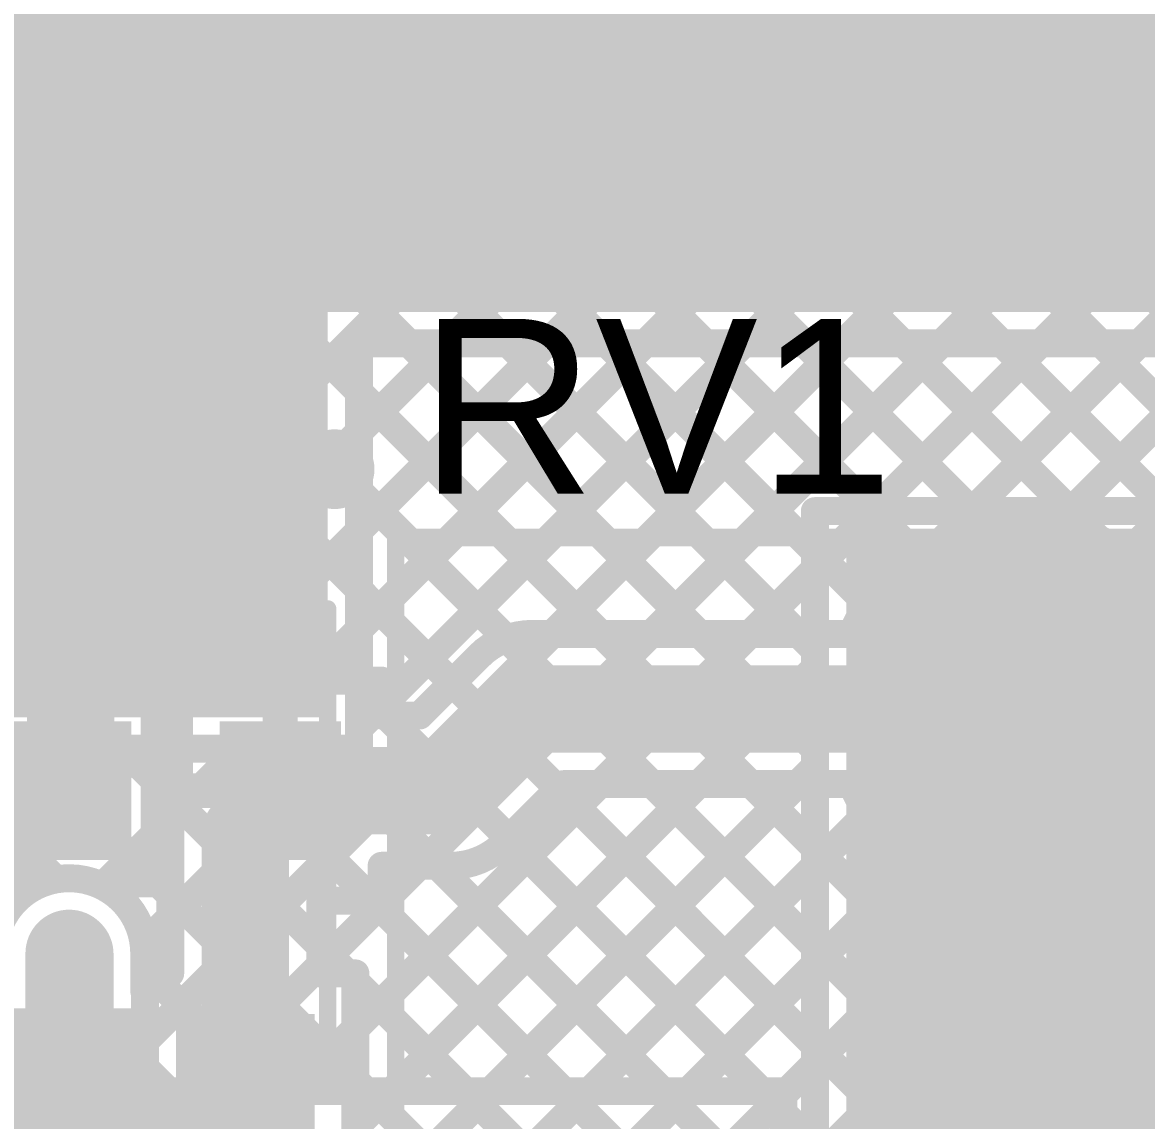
# Model space of a CAD drawing. Header units: millimetres. Extents: x -0.01 to 3.73, y -0.01 to 3.05.
# Drawn here: x 2.7722 to 3.0939, y 0.2236 to 0.5378 of the extents above; entities that cross this region are included whole.
import ezdxf

# ---------------------------------------------------------------- set-up
doc = ezdxf.new("R2010")
doc.units = ezdxf.units.MM
doc.header["$MEASUREMENT"] = 0
for name, color, linetype in [('BottomLayer', 5, 'Continuous'), ('BottomPaste', 16, 'Continuous'), ('BottomSolder', 6, 'Continuous'), ('MultiLayer', 9, 'Continuous'), ('PadHoleLayer', 156, 'Continuous'), ('TopLayer', 1, 'Continuous'), ('TopOverlay', 2, 'Continuous'), ('TopPaste', 8, 'Continuous'), ('TopSolder', 216, 'Continuous'), ('ViaHoleLayer', 16, 'Continuous')]:
    doc.layers.add(name, color=color, linetype=linetype)
doc.styles.add('Arial', font='', dxfattribs={"height": 0.2})
doc.styles.get('Arial').set_extended_font_data('Arial')

# ---------------------------------------------------------------- blocks, each defined once
blk = doc.blocks.new('SOIC_8_13')
at = {"layer": 'TopLayer'}
for points in [[(-0.07579, 0.08681), (-0.07579, 0.06319), (-0.13681, 0.06319), (-0.13681, 0.08681)], [(0.13681, 0.08681), (0.13681, 0.06319), (0.07579, 0.06319), (0.07579, 0.08681)], [(-0.07579, 0.03681), (-0.07579, 0.01319), (-0.13681, 0.01319), (-0.13681, 0.03681)], [(0.13681, 0.03681), (0.13681, 0.01319), (0.07579, 0.01319), (0.07579, 0.03681)], [(-0.07579, -0.01319), (-0.07579, -0.03681), (-0.13681, -0.03681), (-0.13681, -0.01319)], [(0.13681, -0.01319), (0.13681, -0.03681), (0.07579, -0.03681), (0.07579, -0.01319)], [(-0.07579, -0.06319), (-0.07579, -0.08681), (-0.13681, -0.08681), (-0.13681, -0.06319)], [(0.13681, -0.06319), (0.13681, -0.08681), (0.07579, -0.08681), (0.07579, -0.06319)]]:
    blk.add_hatch(color=1, dxfattribs=at).paths.add_polyline_path(points)
at = {"layer": 'TopPaste'}
for points in [[(-0.07579, 0.08681), (-0.07579, 0.06319), (-0.13681, 0.06319), (-0.13681, 0.08681)], [(0.13681, 0.08681), (0.13681, 0.06319), (0.07579, 0.06319), (0.07579, 0.08681)], [(-0.07579, 0.03681), (-0.07579, 0.01319), (-0.13681, 0.01319), (-0.13681, 0.03681)], [(0.13681, 0.03681), (0.13681, 0.01319), (0.07579, 0.01319), (0.07579, 0.03681)], [(-0.07579, -0.01319), (-0.07579, -0.03681), (-0.13681, -0.03681), (-0.13681, -0.01319)], [(0.13681, -0.01319), (0.13681, -0.03681), (0.07579, -0.03681), (0.07579, -0.01319)], [(-0.07579, -0.06319), (-0.07579, -0.08681), (-0.13681, -0.08681), (-0.13681, -0.06319)], [(0.13681, -0.06319), (0.13681, -0.08681), (0.07579, -0.08681), (0.07579, -0.06319)]]:
    blk.add_hatch(color=8, dxfattribs=at).paths.add_polyline_path(points)
at = {"layer": 'TopSolder'}
for points in [[(-0.07179, 0.09081), (-0.07179, 0.05919), (-0.14081, 0.05919), (-0.14081, 0.09081)], [(0.14081, 0.09081), (0.14081, 0.05919), (0.07179, 0.05919), (0.07179, 0.09081)], [(-0.07179, 0.04081), (-0.07179, 0.00919), (-0.14081, 0.00919), (-0.14081, 0.04081)], [(0.14081, 0.04081), (0.14081, 0.00919), (0.07179, 0.00919), (0.07179, 0.04081)], [(-0.07179, -0.00919), (-0.07179, -0.04081), (-0.14081, -0.04081), (-0.14081, -0.00919)], [(0.14081, -0.00919), (0.14081, -0.04081), (0.07179, -0.04081), (0.07179, -0.00919)], [(-0.07179, -0.05919), (-0.07179, -0.09081), (-0.14081, -0.09081), (-0.14081, -0.05919)], [(0.14081, -0.05919), (0.14081, -0.09081), (0.07179, -0.09081), (0.07179, -0.05919)]]:
    blk.add_hatch(color=216, dxfattribs=at).paths.add_polyline_path(points)
at = {"layer": 'TopOverlay'}
for points, const_width in [([(-0.1056, 0.101, 1), (-0.1184, 0.101, 1)], 0.01), ([(-0.1209, 0.101, 1), (-0.1159, 0.101, 1)], 0.005), ([(-0.1081, 0.101, 1), (-0.1031, 0.101, 1)], 0.005), ([(-0.07325, 0.099, 1), (-0.07075, 0.099, 1)], 0.0025), ([(0.06475, 0.099, 1), (0.06725, 0.099, 1)], 0.0025), ([(-0.07325, -0.099, 1), (-0.07075, -0.099, 1)], 0.0025), ([(0.06475, -0.099, 1), (0.06725, -0.099, 1)], 0.0025)]:
    blk.add_lwpolyline(points, format="xyb", close=True, dxfattribs=dict(at, const_width=const_width))
at = {"layer": 'TopOverlay', "const_width": 0.005}
for points in [[(0.066, 0.099), (-0.072, 0.099)], [(0.066, -0.099), (-0.072, -0.099)]]:
    blk.add_lwpolyline(points, dxfattribs=at)
blk = doc.blocks.new('14D330K_59')
at = {"layer": 'BottomLayer'}
h = blk.add_hatch(color=5, dxfattribs=at)
edge = h.paths.add_edge_path()
edge.add_arc((0.14764, -0.03937), 0.03937, 0, 360)
at = {"layer": 'BottomSolder'}
h = blk.add_hatch(color=6, dxfattribs=at)
edge = h.paths.add_edge_path()
edge.add_arc((0.14764, -0.03937), 0.04337, 0, 360)
at = {"layer": 'MultiLayer'}
h = blk.add_hatch(color=9, dxfattribs=at)
edge = h.paths.add_edge_path()
edge.add_arc((0.14764, -0.03937), 0.03937, 0, 360)
at = {"layer": 'PadHoleLayer'}
h = blk.add_hatch(color=156, dxfattribs=at)
edge = h.paths.add_edge_path()
edge.add_arc((0.14764, -0.03937), 0.02087, 0, 360)
at = {"layer": 'TopLayer'}
h = blk.add_hatch(color=1, dxfattribs=at)
edge = h.paths.add_edge_path()
edge.add_arc((0.14764, -0.03937), 0.03937, 0, 360)
at = {"layer": 'TopSolder'}
h = blk.add_hatch(color=216, dxfattribs=at)
edge = h.paths.add_edge_path()
edge.add_arc((0.14764, -0.03937), 0.04337, 0, 360)
at = {"layer": 'TopOverlay', "const_width": 0.005}
for points in [[(0.327, 0.088), (0.327, -0.08843)], [(0.327, -0.08843), (-0.327, -0.08843)]]:
    blk.add_lwpolyline(points, dxfattribs=at)
at = {"layer": 'TopOverlay', "const_width": 0.0025}
blk.add_lwpolyline([(0.32575, -0.08843, 1), (0.32825, -0.08843, 1)], format="xyb", close=True, dxfattribs=at)
blk.add_lwpolyline([(0.32575, -0.08843, 1), (0.32825, -0.08843, 1)], format="xyb", close=True, dxfattribs=at)
blk = doc.blocks.new('R__0603_B_75')
at = {"layer": 'BottomLayer'}
for points in [[(-0.045, -0.0175), (-0.045, 0.0175), (-0.015, 0.0175), (-0.015, -0.0175)], [(0.015, -0.0175), (0.015, 0.0175), (0.045, 0.0175), (0.045, -0.0175)]]:
    blk.add_hatch(color=5, dxfattribs=at).paths.add_polyline_path(points)
at = {"layer": 'BottomPaste'}
for points in [[(-0.045, -0.0175), (-0.045, 0.0175), (-0.015, 0.0175), (-0.015, -0.0175)], [(0.015, -0.0175), (0.015, 0.0175), (0.045, 0.0175), (0.045, -0.0175)]]:
    blk.add_hatch(color=16, dxfattribs=at).paths.add_polyline_path(points)
at = {"layer": 'BottomSolder'}
for points in [[(-0.049, -0.0215), (-0.049, 0.0215), (-0.011, 0.0215), (-0.011, -0.0215)], [(0.011, -0.0215), (0.011, 0.0215), (0.049, 0.0215), (0.049, -0.0215)]]:
    blk.add_hatch(color=6, dxfattribs=at).paths.add_polyline_path(points)
blk = doc.blocks.new('C__0603_B_166')
at = {"layer": 'BottomLayer'}
for points in [[(-0.045, -0.0175), (-0.045, 0.0175), (-0.015, 0.0175), (-0.015, -0.0175)], [(0.015, -0.0175), (0.015, 0.0175), (0.045, 0.0175), (0.045, -0.0175)]]:
    blk.add_hatch(color=5, dxfattribs=at).paths.add_polyline_path(points)
at = {"layer": 'BottomPaste'}
for points in [[(-0.045, -0.0175), (-0.045, 0.0175), (-0.015, 0.0175), (-0.015, -0.0175)], [(0.015, -0.0175), (0.015, 0.0175), (0.045, 0.0175), (0.045, -0.0175)]]:
    blk.add_hatch(color=16, dxfattribs=at).paths.add_polyline_path(points)
at = {"layer": 'BottomSolder'}
for points in [[(-0.04736, -0.01986), (-0.04736, 0.01986), (-0.01264, 0.01986), (-0.01264, -0.01986)], [(0.01264, -0.01986), (0.01264, 0.01986), (0.04736, 0.01986), (0.04736, -0.01986)]]:
    blk.add_hatch(color=6, dxfattribs=at).paths.add_polyline_path(points)
blk = doc.blocks.new('VT1H471MI135000CE0_169')
at = {"layer": 'TopOverlay', "const_width": 0.005}
for points in [[(-0.26367, -0.04299), (-0.26488, -0.1389)], [(-0.26488, -0.1389), (-0.13578, -0.268)]]:
    blk.add_lwpolyline(points, dxfattribs=at)
at = {"layer": 'TopOverlay', "const_width": 0.0025}
blk.add_lwpolyline([(-0.26613, -0.1389, 1), (-0.26363, -0.1389, 1)], format="xyb", close=True, dxfattribs=at)
blk.add_lwpolyline([(-0.26613, -0.1389, 1), (-0.26363, -0.1389, 1)], format="xyb", close=True, dxfattribs=at)
blk = doc.blocks.new('C__0603_B_170')
at = {"layer": 'BottomLayer'}
for points in [[(-0.045, -0.0175), (-0.045, 0.0175), (-0.015, 0.0175), (-0.015, -0.0175)], [(0.015, -0.0175), (0.015, 0.0175), (0.045, 0.0175), (0.045, -0.0175)]]:
    blk.add_hatch(color=5, dxfattribs=at).paths.add_polyline_path(points)
at = {"layer": 'BottomPaste'}
for points in [[(-0.045, -0.0175), (-0.045, 0.0175), (-0.015, 0.0175), (-0.015, -0.0175)], [(0.015, -0.0175), (0.015, 0.0175), (0.045, 0.0175), (0.045, -0.0175)]]:
    blk.add_hatch(color=16, dxfattribs=at).paths.add_polyline_path(points)
at = {"layer": 'BottomSolder'}
for points in [[(-0.04736, -0.01986), (-0.04736, 0.01986), (-0.01264, 0.01986), (-0.01264, -0.01986)], [(0.01264, -0.01986), (0.01264, 0.01986), (0.04736, 0.01986), (0.04736, -0.01986)]]:
    blk.add_hatch(color=6, dxfattribs=at).paths.add_polyline_path(points)

msp = doc.modelspace()

# ---------------------------------------------------------------- hatches: boundary and pattern name
at = {"layer": 'BottomLayer'}
h = msp.add_hatch(color=5, dxfattribs=at)
edge = h.paths.add_edge_path()
edge.add_arc((2.786, 0.355), 0.01181, 0, 360)
h = msp.add_hatch(color=5, dxfattribs=at)
edge = h.paths.add_edge_path()
edge.add_arc((2.78556, 0.27144), 0.01181, 0, 360)
at = {"layer": 'TopLayer'}
for points in [[(2.48091, 0.455), (3.32, 0.455), (3.32, 0.779), (2.48091, 0.779)], [(2.768, 0.339), (2.85956, 0.339), (2.85956, 0.476), (2.768, 0.476)], [(3.008, 0.006), (3.186, 0.006), (3.186, 0.389), (3.008, 0.389)]]:
    msp.add_hatch(color=1, dxfattribs=at).paths.add_polyline_path(points)
h = msp.add_hatch(color=1, dxfattribs=at)
edge = h.paths.add_edge_path()
edge.add_arc((2.786, 0.355), 0.01181, 0, 360)
h = msp.add_hatch(color=1, dxfattribs=at)
edge = h.paths.add_edge_path()
edge.add_arc((2.78556, 0.27144), 0.01181, 0, 360)
at = {"layer": 'ViaHoleLayer'}
h = msp.add_hatch(color=16, dxfattribs=at)
edge = h.paths.add_edge_path()
edge.add_arc((2.786, 0.355), 0.00591, 0, 360)
h = msp.add_hatch(color=16, dxfattribs=at)
edge = h.paths.add_edge_path()
edge.add_arc((2.78556, 0.27144), 0.00591, 0, 360)

# ---------------------------------------------------------------- linework, layer by layer
at = {"layer": 'BottomLayer'}
for points, const_width in [([(2.6595, 0.40961), (3.548, 1.29811)], 0.008), ([(2.6595, 0.38132), (3.548, 1.26982)], 0.008), ([(2.6595, 0.35304), (3.548, 1.24154)], 0.008), ([(2.68424, 0.3495), (3.548, 1.21326)], 0.008), ([(2.709, 0.34597), (3.548, 1.18497)], 0.008), ([(2.73581, 0.3445), (3.548, 1.15669)], 0.008), ([(2.79439, 0.37479), (3.548, 1.1284)], 0.008), ([(2.80708, 0.3592), (3.548, 1.10012)], 0.008), ([(2.82567, 0.3495), (3.548, 1.07183)], 0.008), ([(2.85395, 0.3495), (3.548, 1.04355)], 0.008), ([(2.875, 0.34227), (3.548, 1.01527)], 0.008), ([(2.92389, 0.36287), (3.548, 0.98698)], 0.008), ([(2.95217, 0.36287), (3.548, 0.9587)], 0.008), ([(2.6595, 0.95222), (3.31724, 0.29448)], 0.008), ([(2.98046, 0.36287), (3.548, 0.93041)], 0.008), ([(2.6595, 0.92394), (3.30722, 0.27622)], 0.008), ([(3.03544, 0.38957), (3.548, 0.90213)], 0.008), ([(2.6595, 0.89565), (3.30772, 0.24744)], 0.008), ([(3.06802, 0.39386), (3.548, 0.87384)], 0.008), ([(2.6595, 0.86737), (3.44087, 0.086)], 0.008), ([(3.08812, 0.38568), (3.548, 0.84556)], 0.008), ([(2.6595, 0.83908), (3.41258, 0.086)], 0.008), ([(2.6595, 0.8108), (3.08026, 0.39004)], 0.008), ([(2.6595, 0.78251), (3.04824, 0.39377)], 0.008), ([(2.6595, 0.75423), (3.02828, 0.38545)], 0.008), ([(2.90158, 0.086), (3.548, 0.73242)], 0.008), ([(2.6595, 0.72595), (3.01416, 0.37128)], 0.008), ([(2.92986, 0.086), (3.548, 0.70414)], 0.008), ([(2.6595, 0.69766), (2.99429, 0.36287)], 0.008), ([(2.95815, 0.086), (3.548, 0.67585)], 0.008), ([(2.6595, 0.66938), (2.96601, 0.36287)], 0.008), ([(2.6595, 0.64109), (2.93772, 0.36287)], 0.008), ([(2.6595, 0.61281), (2.91075, 0.36156)], 0.008), ([(2.6595, 0.58452), (2.8952, 0.34882)], 0.008), ([(2.6595, 0.55624), (2.86624, 0.3495)], 0.008), ([(2.6595, 0.52796), (2.83796, 0.3495)], 0.008), ([(2.6595, 0.49967), (2.7829, 0.37627)], 0.008), ([(3.05836, 0.34137), (3.05836, 0.39074)], 0.01), ([(2.786, 0.318), (2.786, 0.355)], 0.025), ([(2.91816, 0.36287), (3.00951, 0.36287)], 0.008), ([(2.88588, 0.3395), (2.90295, 0.35657)], 0.008), ([(2.8075, 0.3445), (2.8075, 0.355)], 0.008), ([(2.8075, 0.35167), (2.817, 0.34217)], 0.008), ([(2.817, 0.3495), (2.875, 0.3495)], 0.008), ([(2.817, 0.31556), (2.817, 0.3495)], 0.008), ([(2.875, 0.3395), (2.875, 0.3495)], 0.008), ([(2.89479, 0.318), (2.91816, 0.34137)], 0.025), ([(2.91816, 0.34137), (3.05836, 0.34137)], 0.025), ([(2.81, 0.2915), (2.81, 0.3445)], 0.008), ([(2.846, 0.318), (2.846, 0.3455)], 0.01), ([(2.81, 0.33383), (2.817, 0.34083)], 0.008), ([(3.05836, 0.292), (3.05836, 0.34137)], 0.01), ([(3.05836, 0.34137), (3.10773, 0.34137)], 0.01), ([(2.875, 0.3395), (2.88588, 0.3395)], 0.008), ([(2.8485, 0.318), (2.8485, 0.323)], 0.025), ([(2.74, 0.318), (2.786, 0.318)], 0.025), ([(2.836, 0.3055), (2.8485, 0.318)], 0.025), ([(2.846, 0.318), (2.8485, 0.318)], 0.025), ([(2.8485, 0.318), (2.89479, 0.318)], 0.025), ([(2.81, 0.32089), (2.81645, 0.31444)], 0.008), ([(2.821, 0.318), (2.846, 0.318)], 0.01), ([(2.8625, 0.18834), (2.99403, 0.31987)], 0.008), ([(2.8675, 0.22163), (2.96574, 0.31987)], 0.008), ([(2.8675, 0.24991), (2.93746, 0.31987)], 0.008), ([(2.90999, 0.3028), (2.92706, 0.31987)], 0.008), ([(2.92561, 0.31842), (3.15802, 0.086)], 0.008), ([(2.92706, 0.31987), (3.00951, 0.31987)], 0.008), ([(2.95244, 0.31987), (3.18631, 0.086)], 0.008), ([(2.98072, 0.31987), (3.21459, 0.086)], 0.008), ([(2.836, 0.2367), (2.836, 0.3055)], 0.025), ([(2.8625, 0.16006), (3.01406, 0.31162)], 0.008), ([(2.81, 0.30555), (2.81513, 0.31068)], 0.008), ([(2.8145, 0.2657), (2.8145, 0.3055)], 0.008), ([(2.91147, 0.30427), (3.12974, 0.086)], 0.008), ([(2.8575, 0.12678), (3.02812, 0.2974)], 0.008), ([(2.8575, 0.2682), (2.8858, 0.2965)], 0.008), ([(2.875, 0.2965), (2.89479, 0.2965)], 0.008), ([(2.875, 0.2865), (2.875, 0.2965)], 0.008), ([(2.89096, 0.2965), (3.10146, 0.086)], 0.008), ([(3.08828, 0.29717), (3.29945, 0.086)], 0.008), ([(2.81, 0.2926), (2.8145, 0.2881)], 0.008), ([(2.88135, 0.09406), (3.07978, 0.29249)], 0.008), ([(3.03594, 0.29294), (3.24288, 0.086)], 0.008), ([(2.764, 0.2915), (2.77782, 0.2915)], 0.008), ([(2.7933, 0.2915), (2.81, 0.2915)], 0.008), ([(2.86721, 0.1082), (3.04802, 0.28901)], 0.008), ([(3.06824, 0.28892), (3.27116, 0.086)], 0.008), ([(2.8575, 0.2865), (2.875, 0.2865)], 0.008), ([(2.8575, 0.2657), (2.8575, 0.2865)], 0.008), ([(2.87267, 0.2865), (3.07317, 0.086)], 0.008), ([(2.78556, 0.23692), (2.78556, 0.27144)], 0.025), ([(2.80689, 0.27415), (2.8145, 0.28177)], 0.008), ([(2.8575, 0.27339), (2.86519, 0.2657)], 0.008), ([(2.80706, 0.2657), (2.80706, 0.27144)], 0.008), ([(2.80706, 0.2657), (2.8145, 0.2657)], 0.008), ([(2.80706, 0.2607), (2.80706, 0.2657)], 0.008), ([(2.8575, 0.2657), (2.8675, 0.2657)], 0.008), ([(2.86519, 0.2657), (2.8675, 0.26339)], 0.008), ([(2.8675, 0.2077), (2.8675, 0.2657)], 0.008), ([(2.8675, 0.26339), (3.04489, 0.086)], 0.008), ([(2.78556, 0.23692), (2.78578, 0.2367)], 0.025), ([(2.836, 0.2367), (2.8635, 0.2367)], 0.01), ([(2.836, 0.2117), (2.836, 0.2367)], 0.01), ([(2.8675, 0.2351), (3.0166, 0.086)], 0.008)]:
    msp.add_lwpolyline(points, dxfattribs=dict(at, const_width=const_width))
at = {"layer": 'BottomLayer', "const_width": 0.008}
for points in [[(3.00951, 0.36287, -0.811546), (3.11173, 0.34137)], [(2.7645, 0.355, -1), (2.8075, 0.355)], [(2.90295, 0.35657, -0.198912), (2.91816, 0.36287)], [(2.90295, 0.35657, -0.198912), (2.91816, 0.36287)], [(3.11173, 0.34137, -0.811546), (3.00951, 0.31987)], [(2.8145, 0.3055, -0.122368), (2.817, 0.31556)], [(2.8145, 0.3055, -0.122368), (2.817, 0.31556)], [(2.90999, 0.3028, -0.198912), (2.89479, 0.2965)], [(2.90999, 0.3028, -0.198912), (2.89479, 0.2965)], [(2.76406, 0.27144, -0.310079), (2.77782, 0.2915)], [(2.7933, 0.2915, -0.310079), (2.80706, 0.27144)]]:
    msp.add_lwpolyline(points, format="xyb", dxfattribs=at)
at = {"layer": 'BottomLayer'}
for points, const_width in [([(3.04624, 0.39377, 1), (3.05024, 0.39377, 1)], 0.004), ([(3.05586, 0.39074, 1), (3.06086, 0.39074, 1)], 0.005), ([(3.06602, 0.39386, 1), (3.07002, 0.39386, 1)], 0.004), ([(3.03344, 0.38957, 1), (3.03744, 0.38957, 1)], 0.004), ([(3.07826, 0.39004, 1), (3.08226, 0.39004, 1)], 0.004), ([(3.02628, 0.38545, 1), (3.03028, 0.38545, 1)], 0.004), ([(3.08612, 0.38568, 1), (3.09012, 0.38568, 1)], 0.004), ([(2.7809, 0.37627, 1), (2.7849, 0.37627, 1)], 0.004), ([(2.79239, 0.37479, 1), (2.79639, 0.37479, 1)], 0.004), ([(3.01216, 0.37128, 1), (3.01616, 0.37128, 1)], 0.004), ([(2.77975, 0.355, 1), (2.79225, 0.355, 1)], 0.0125), ([(2.91616, 0.36287, 1), (2.92016, 0.36287, 1)], 0.004), ([(2.91616, 0.36287, 1), (2.92016, 0.36287, 1)], 0.004), ([(2.91616, 0.36287, 1), (2.92016, 0.36287, 1)], 0.004), ([(2.92189, 0.36287, 1), (2.92589, 0.36287, 1)], 0.004), ([(2.93572, 0.36287, 1), (2.93972, 0.36287, 1)], 0.004), ([(2.95017, 0.36287, 1), (2.95417, 0.36287, 1)], 0.004), ([(2.96401, 0.36287, 1), (2.96801, 0.36287, 1)], 0.004), ([(2.97846, 0.36287, 1), (2.98246, 0.36287, 1)], 0.004), ([(2.99229, 0.36287, 1), (2.99629, 0.36287, 1)], 0.004), ([(3.00751, 0.36287, 1), (3.01151, 0.36287, 1)], 0.004), ([(3.00751, 0.36287, 1), (3.01151, 0.36287, 1)], 0.004), ([(2.90875, 0.36156, 1), (2.91275, 0.36156, 1)], 0.004), ([(2.80509, 0.3592, 1), (2.80909, 0.3592, 1)], 0.004), ([(2.90095, 0.35657, 1), (2.90495, 0.35657, 1)], 0.004), ([(2.90095, 0.35657, 1), (2.90495, 0.35657, 1)], 0.004), ([(2.90095, 0.35657, 1), (2.90495, 0.35657, 1)], 0.004), ([(2.8055, 0.355, 1), (2.8095, 0.355, 1)], 0.004), ([(2.8055, 0.355, 1), (2.8095, 0.355, 1)], 0.004), ([(2.8055, 0.35167, 1), (2.8095, 0.35167, 1)], 0.004), ([(2.815, 0.3495, 1), (2.819, 0.3495, 1)], 0.004), ([(2.815, 0.3495, 1), (2.819, 0.3495, 1)], 0.004), ([(2.82367, 0.3495, 1), (2.82767, 0.3495, 1)], 0.004), ([(2.83596, 0.3495, 1), (2.83996, 0.3495, 1)], 0.004), ([(2.85195, 0.3495, 1), (2.85595, 0.3495, 1)], 0.004), ([(2.86424, 0.3495, 1), (2.86824, 0.3495, 1)], 0.004), ([(2.873, 0.3495, 1), (2.877, 0.3495, 1)], 0.004), ([(2.873, 0.3495, 1), (2.877, 0.3495, 1)], 0.004), ([(2.8932, 0.34882, 1), (2.8972, 0.34882, 1)], 0.004), ([(2.91191, 0.34137, 1), (2.92441, 0.34137, 1)], 0.0125), ([(2.91191, 0.34137, 1), (2.92441, 0.34137, 1)], 0.0125), ([(3.05211, 0.34137, 1), (3.06461, 0.34137, 1)], 0.0125), ([(2.8055, 0.3445, 1), (2.8095, 0.3445, 1)], 0.004), ([(2.808, 0.3445, 1), (2.812, 0.3445, 1)], 0.004), ([(2.8435, 0.3455, 1), (2.8485, 0.3455, 1)], 0.005), ([(2.815, 0.34217, 1), (2.819, 0.34217, 1)], 0.004), ([(2.815, 0.34083, 1), (2.819, 0.34083, 1)], 0.004), ([(2.873, 0.34227, 1), (2.877, 0.34227, 1)], 0.004), ([(3.05586, 0.34137, 1), (3.06086, 0.34137, 1)], 0.005), ([(3.05586, 0.34137, 1), (3.06086, 0.34137, 1)], 0.005), ([(3.05586, 0.34137, 1), (3.06086, 0.34137, 1)], 0.005), ([(2.873, 0.3395, 1), (2.877, 0.3395, 1)], 0.004), ([(2.873, 0.3395, 1), (2.877, 0.3395, 1)], 0.004), ([(2.88388, 0.3395, 1), (2.88788, 0.3395, 1)], 0.004), ([(2.88388, 0.3395, 1), (2.88788, 0.3395, 1)], 0.004), ([(2.808, 0.33383, 1), (2.812, 0.33383, 1)], 0.004), ([(2.84225, 0.323, 1), (2.85475, 0.323, 1)], 0.0125), ([(2.77975, 0.318, 1), (2.79225, 0.318, 1)], 0.0125), ([(2.77975, 0.318, 1), (2.79225, 0.318, 1)], 0.0125), ([(2.83975, 0.318, 1), (2.85225, 0.318, 1)], 0.0125), ([(2.84225, 0.318, 1), (2.85475, 0.318, 1)], 0.0125), ([(2.84225, 0.318, 1), (2.85475, 0.318, 1)], 0.0125), ([(2.84225, 0.318, 1), (2.85475, 0.318, 1)], 0.0125), ([(2.84225, 0.318, 1), (2.85475, 0.318, 1)], 0.0125), ([(2.88854, 0.318, 1), (2.90104, 0.318, 1)], 0.0125), ([(2.88854, 0.318, 1), (2.90104, 0.318, 1)], 0.0125), ([(2.808, 0.32089, 1), (2.812, 0.32089, 1)], 0.004), ([(2.8185, 0.318, 1), (2.8235, 0.318, 1)], 0.005), ([(2.8435, 0.318, 1), (2.8485, 0.318, 1)], 0.005), ([(2.8435, 0.318, 1), (2.8485, 0.318, 1)], 0.005), ([(2.92361, 0.31842, 1), (2.92761, 0.31842, 1)], 0.004), ([(2.92506, 0.31987, 1), (2.92906, 0.31987, 1)], 0.004), ([(2.92506, 0.31987, 1), (2.92906, 0.31987, 1)], 0.004), ([(2.93546, 0.31987, 1), (2.93946, 0.31987, 1)], 0.004), ([(2.95044, 0.31987, 1), (2.95444, 0.31987, 1)], 0.004), ([(2.96374, 0.31987, 1), (2.96774, 0.31987, 1)], 0.004), ([(2.97872, 0.31987, 1), (2.98272, 0.31987, 1)], 0.004), ([(2.99203, 0.31987, 1), (2.99603, 0.31987, 1)], 0.004), ([(3.00751, 0.31987, 1), (3.01151, 0.31987, 1)], 0.004), ([(3.00751, 0.31987, 1), (3.01151, 0.31987, 1)], 0.004), ([(2.815, 0.31556, 1), (2.819, 0.31556, 1)], 0.004), ([(2.815, 0.31556, 1), (2.819, 0.31556, 1)], 0.004), ([(2.815, 0.31556, 1), (2.819, 0.31556, 1)], 0.004), ([(2.81445, 0.31444, 1), (2.81845, 0.31444, 1)], 0.004), ([(2.82975, 0.3055, 1), (2.84225, 0.3055, 1)], 0.0125), ([(2.82975, 0.3055, 1), (2.84225, 0.3055, 1)], 0.0125), ([(3.01206, 0.31162, 1), (3.01606, 0.31162, 1)], 0.004), ([(2.81313, 0.31068, 1), (2.81713, 0.31068, 1)], 0.004), ([(2.808, 0.30555, 1), (2.812, 0.30555, 1)], 0.004), ([(2.8125, 0.3055, 1), (2.8165, 0.3055, 1)], 0.004), ([(2.8125, 0.3055, 1), (2.8165, 0.3055, 1)], 0.004), ([(2.8125, 0.3055, 1), (2.8165, 0.3055, 1)], 0.004), ([(2.90799, 0.3028, 1), (2.91199, 0.3028, 1)], 0.004), ([(2.90799, 0.3028, 1), (2.91199, 0.3028, 1)], 0.004), ([(2.90799, 0.3028, 1), (2.91199, 0.3028, 1)], 0.004), ([(2.90947, 0.30427, 1), (2.91347, 0.30427, 1)], 0.004), ([(2.873, 0.2965, 1), (2.877, 0.2965, 1)], 0.004), ([(2.873, 0.2965, 1), (2.877, 0.2965, 1)], 0.004), ([(2.8838, 0.2965, 1), (2.8878, 0.2965, 1)], 0.004), ([(2.88896, 0.2965, 1), (2.89296, 0.2965, 1)], 0.004), ([(2.89279, 0.2965, 1), (2.89679, 0.2965, 1)], 0.004), ([(2.89279, 0.2965, 1), (2.89679, 0.2965, 1)], 0.004), ([(2.89279, 0.2965, 1), (2.89679, 0.2965, 1)], 0.004), ([(3.02612, 0.2974, 1), (3.03012, 0.2974, 1)], 0.004), ([(3.08628, 0.29717, 1), (3.09028, 0.29717, 1)], 0.004), ([(2.808, 0.2926, 1), (2.812, 0.2926, 1)], 0.004), ([(3.03394, 0.29294, 1), (3.03794, 0.29294, 1)], 0.004), ([(3.05586, 0.292, 1), (3.06086, 0.292, 1)], 0.005), ([(3.07778, 0.29249, 1), (3.08178, 0.29249, 1)], 0.004), ([(2.77582, 0.2915, 1), (2.77982, 0.2915, 1)], 0.004), ([(2.77582, 0.2915, 1), (2.77982, 0.2915, 1)], 0.004), ([(2.7913, 0.2915, 1), (2.7953, 0.2915, 1)], 0.004), ([(2.7913, 0.2915, 1), (2.7953, 0.2915, 1)], 0.004), ([(2.808, 0.2915, 1), (2.812, 0.2915, 1)], 0.004), ([(2.808, 0.2915, 1), (2.812, 0.2915, 1)], 0.004), ([(3.04602, 0.28901, 1), (3.05002, 0.28901, 1)], 0.004), ([(3.06624, 0.28892, 1), (3.07024, 0.28892, 1)], 0.004), ([(2.8125, 0.2881, 1), (2.8165, 0.2881, 1)], 0.004), ([(2.8555, 0.2865, 1), (2.8595, 0.2865, 1)], 0.004), ([(2.8555, 0.2865, 1), (2.8595, 0.2865, 1)], 0.004), ([(2.87067, 0.2865, 1), (2.87467, 0.2865, 1)], 0.004), ([(2.873, 0.2865, 1), (2.877, 0.2865, 1)], 0.004), ([(2.873, 0.2865, 1), (2.877, 0.2865, 1)], 0.004), ([(2.77931, 0.27144, 1), (2.79181, 0.27144, 1)], 0.0125), ([(2.8125, 0.28177, 1), (2.8165, 0.28177, 1)], 0.004), ([(2.80489, 0.27415, 1), (2.80889, 0.27415, 1)], 0.004), ([(2.8555, 0.27339, 1), (2.8595, 0.27339, 1)], 0.004), ([(2.80506, 0.27144, 1), (2.80906, 0.27144, 1)], 0.004), ([(2.80506, 0.27144, 1), (2.80906, 0.27144, 1)], 0.004), ([(2.8555, 0.2682, 1), (2.8595, 0.2682, 1)], 0.004), ([(2.80506, 0.2657, 1), (2.80906, 0.2657, 1)], 0.004), ([(2.80506, 0.2657, 1), (2.80906, 0.2657, 1)], 0.004), ([(2.80506, 0.2657, 1), (2.80906, 0.2657, 1)], 0.004), ([(2.8125, 0.2657, 1), (2.8165, 0.2657, 1)], 0.004), ([(2.8125, 0.2657, 1), (2.8165, 0.2657, 1)], 0.004), ([(2.8555, 0.2657, 1), (2.8595, 0.2657, 1)], 0.004), ([(2.8555, 0.2657, 1), (2.8595, 0.2657, 1)], 0.004), ([(2.86319, 0.2657, 1), (2.86719, 0.2657, 1)], 0.004), ([(2.86319, 0.2657, 1), (2.86719, 0.2657, 1)], 0.004), ([(2.8655, 0.2657, 1), (2.8695, 0.2657, 1)], 0.004), ([(2.8655, 0.2657, 1), (2.8695, 0.2657, 1)], 0.004), ([(2.8655, 0.26339, 1), (2.8695, 0.26339, 1)], 0.004), ([(2.8655, 0.26339, 1), (2.8695, 0.26339, 1)], 0.004), ([(2.80506, 0.2607, 1), (2.80906, 0.2607, 1)], 0.004), ([(2.8655, 0.24991, 1), (2.8695, 0.24991, 1)], 0.004), ([(2.77931, 0.23692, 1), (2.79181, 0.23692, 1)], 0.0125), ([(2.77931, 0.23692, 1), (2.79181, 0.23692, 1)], 0.0125), ([(2.77953, 0.2367, 1), (2.79203, 0.2367, 1)], 0.0125), ([(2.82975, 0.2367, 1), (2.84225, 0.2367, 1)], 0.0125), ([(2.8335, 0.2367, 1), (2.8385, 0.2367, 1)], 0.005), ([(2.8335, 0.2367, 1), (2.8385, 0.2367, 1)], 0.005), ([(2.861, 0.2367, 1), (2.866, 0.2367, 1)], 0.005), ([(2.8655, 0.2351, 1), (2.8695, 0.2351, 1)], 0.004), ([(2.8655, 0.22163, 1), (2.8695, 0.22163, 1)], 0.004)]:
    msp.add_lwpolyline(points, format="xyb", close=True, dxfattribs=dict(at, const_width=const_width))
at = {"layer": 'TopLayer'}
for points, const_width in [([(2.80728, 0.24626), (3.00702, 0.446)], 0.008), ([(2.8213, 0.232), (3.0353, 0.446)], 0.008), ([(2.86856, 0.446), (3.227, 0.446)], 0.008), ([(2.86856, 0.33), (2.86856, 0.446)], 0.008), ([(2.86856, 0.33583), (2.97873, 0.446)], 0.008), ([(2.86856, 0.39239), (2.92217, 0.446)], 0.008), ([(2.86856, 0.42068), (2.89388, 0.446)], 0.008), ([(2.86856, 0.36411), (2.95045, 0.446)], 0.008), ([(2.88288, 0.446), (2.999, 0.32988)], 0.008), ([(2.91116, 0.446), (2.999, 0.35816)], 0.008), ([(2.93945, 0.446), (2.999, 0.38645)], 0.008), ([(2.96773, 0.446), (3.01573, 0.398)], 0.008), ([(2.99601, 0.446), (3.04401, 0.398)], 0.008), ([(3.01559, 0.398), (3.06359, 0.446)], 0.008), ([(3.0243, 0.446), (3.0723, 0.398)], 0.008), ([(3.04387, 0.398), (3.09187, 0.446)], 0.008), ([(3.05258, 0.446), (3.10058, 0.398)], 0.008), ([(3.07216, 0.398), (3.12016, 0.446)], 0.008), ([(3.08087, 0.446), (3.12887, 0.398)], 0.008), ([(2.86856, 0.43203), (2.999, 0.30159)], 0.008), ([(2.78556, 0.35544), (2.78556, 0.4043)], 0.025), ([(2.86856, 0.40375), (2.999, 0.27331)], 0.008), ([(2.999, 0.398), (3.195, 0.398)], 0.008), ([(2.999, 0.086), (2.999, 0.398)], 0.008), ([(3.05836, 0.34137), (3.05836, 0.39074)], 0.01), ([(2.84959, 0.232), (2.999, 0.38141)], 0.008), ([(2.86856, 0.37546), (2.999, 0.24502)], 0.008), ([(2.87787, 0.232), (2.999, 0.35313)], 0.008), ([(2.86856, 0.34718), (2.98374, 0.232)], 0.008), ([(2.709, 0.26112), (2.77788, 0.33)], 0.008), ([(2.71137, 0.23521), (2.80617, 0.33)], 0.008), ([(2.74432, 0.33), (2.78172, 0.2926)], 0.008), ([(2.762, 0.33), (2.86856, 0.33)], 0.008), ([(2.7726, 0.33), (2.8706, 0.232)], 0.008), ([(2.79514, 0.29069), (2.83445, 0.33)], 0.008), ([(2.80089, 0.33), (2.89889, 0.232)], 0.008), ([(2.80706, 0.27432), (2.86273, 0.33)], 0.008), ([(2.82917, 0.33), (2.92717, 0.232)], 0.008), ([(2.85746, 0.33), (2.95546, 0.232)], 0.008), ([(2.90616, 0.232), (2.999, 0.32484)], 0.008), ([(2.93444, 0.232), (2.999, 0.29656)], 0.008), ([(2.78556, 0.27144), (2.78578, 0.27122)], 0.025), ([(2.78578, 0.2367), (2.78578, 0.27122)], 0.025), ([(2.80728, 0.2367), (2.80728, 0.27122)], 0.008), ([(2.80728, 0.26704), (2.84232, 0.232)], 0.008), ([(2.96272, 0.232), (2.999, 0.26828)], 0.008), ([(2.78556, 0.1917), (2.78556, 0.2367)], 0.025), ([(2.80728, 0.23875), (2.81403, 0.232)], 0.008), ([(2.99, 0.23099), (2.999, 0.23999)], 0.008), ([(2.80706, 0.1917), (2.80706, 0.23363)], 0.008), ([(2.814, 0.086), (2.814, 0.232)], 0.008), ([(2.814, 0.232), (2.849, 0.232)], 0.008), ([(2.849, 0.232), (2.879, 0.232)], 0.008), ([(2.849, 0.232), (2.879, 0.232)], 0.008), ([(2.879, 0.232), (2.99, 0.232)], 0.008), ([(2.99, 0.086), (2.99, 0.232)], 0.008), ([(2.80706, 0.21776), (2.814, 0.2247)], 0.008), ([(2.99, 0.22574), (2.999, 0.21674)], 0.008)]:
    msp.add_lwpolyline(points, dxfattribs=dict(at, const_width=const_width))
for points, const_width in [([(2.86656, 0.446, 1), (2.87056, 0.446, 1)], 0.004), ([(2.86656, 0.446, 1), (2.87056, 0.446, 1)], 0.004), ([(2.88088, 0.446, 1), (2.88488, 0.446, 1)], 0.004), ([(2.89188, 0.446, 1), (2.89588, 0.446, 1)], 0.004), ([(2.90916, 0.446, 1), (2.91316, 0.446, 1)], 0.004), ([(2.92017, 0.446, 1), (2.92417, 0.446, 1)], 0.004), ([(2.93745, 0.446, 1), (2.94145, 0.446, 1)], 0.004), ([(2.94845, 0.446, 1), (2.95245, 0.446, 1)], 0.004), ([(2.96573, 0.446, 1), (2.96973, 0.446, 1)], 0.004), ([(2.97673, 0.446, 1), (2.98073, 0.446, 1)], 0.004), ([(2.99401, 0.446, 1), (2.99801, 0.446, 1)], 0.004), ([(3.00502, 0.446, 1), (3.00902, 0.446, 1)], 0.004), ([(3.0223, 0.446, 1), (3.0263, 0.446, 1)], 0.004), ([(3.0333, 0.446, 1), (3.0373, 0.446, 1)], 0.004), ([(3.05058, 0.446, 1), (3.05458, 0.446, 1)], 0.004), ([(3.06159, 0.446, 1), (3.06559, 0.446, 1)], 0.004), ([(3.07887, 0.446, 1), (3.08287, 0.446, 1)], 0.004), ([(3.08987, 0.446, 1), (3.09387, 0.446, 1)], 0.004), ([(2.86656, 0.43203, 1), (2.87056, 0.43203, 1)], 0.004), ([(2.86656, 0.42068, 1), (2.87056, 0.42068, 1)], 0.004), ([(2.77931, 0.4043, 1), (2.79181, 0.4043, 1)], 0.0125), ([(2.86656, 0.40375, 1), (2.87056, 0.40375, 1)], 0.004), ([(2.997, 0.398, 1), (3.001, 0.398, 1)], 0.004), ([(2.997, 0.398, 1), (3.001, 0.398, 1)], 0.004), ([(3.01359, 0.398, 1), (3.01759, 0.398, 1)], 0.004), ([(3.01373, 0.398, 1), (3.01773, 0.398, 1)], 0.004), ([(3.04187, 0.398, 1), (3.04587, 0.398, 1)], 0.004), ([(3.04201, 0.398, 1), (3.04601, 0.398, 1)], 0.004), ([(3.07016, 0.398, 1), (3.07416, 0.398, 1)], 0.004), ([(3.0703, 0.398, 1), (3.0743, 0.398, 1)], 0.004), ([(2.86656, 0.39239, 1), (2.87056, 0.39239, 1)], 0.004), ([(3.05586, 0.39074, 1), (3.06086, 0.39074, 1)], 0.005), ([(2.997, 0.38645, 1), (3.001, 0.38645, 1)], 0.004), ([(2.997, 0.38141, 1), (3.001, 0.38141, 1)], 0.004), ([(2.86656, 0.37546, 1), (2.87056, 0.37546, 1)], 0.004), ([(2.77931, 0.35544, 1), (2.79181, 0.35544, 1)], 0.0125), ([(2.86656, 0.36411, 1), (2.87056, 0.36411, 1)], 0.004), ([(2.997, 0.35816, 1), (3.001, 0.35816, 1)], 0.004), ([(2.997, 0.35313, 1), (3.001, 0.35313, 1)], 0.004), ([(2.86656, 0.34718, 1), (2.87056, 0.34718, 1)], 0.004), ([(3.05586, 0.34137, 1), (3.06086, 0.34137, 1)], 0.005), ([(2.86656, 0.33583, 1), (2.87056, 0.33583, 1)], 0.004), ([(2.7706, 0.33, 1), (2.7746, 0.33, 1)], 0.004), ([(2.77588, 0.33, 1), (2.77988, 0.33, 1)], 0.004), ([(2.79889, 0.33, 1), (2.80289, 0.33, 1)], 0.004), ([(2.80417, 0.33, 1), (2.80817, 0.33, 1)], 0.004), ([(2.82717, 0.33, 1), (2.83117, 0.33, 1)], 0.004), ([(2.83245, 0.33, 1), (2.83645, 0.33, 1)], 0.004), ([(2.85546, 0.33, 1), (2.85946, 0.33, 1)], 0.004), ([(2.86073, 0.33, 1), (2.86473, 0.33, 1)], 0.004), ([(2.86656, 0.33, 1), (2.87056, 0.33, 1)], 0.004), ([(2.86656, 0.33, 1), (2.87056, 0.33, 1)], 0.004), ([(2.997, 0.32988, 1), (3.001, 0.32988, 1)], 0.004), ([(2.997, 0.32484, 1), (3.001, 0.32484, 1)], 0.004), ([(2.997, 0.30159, 1), (3.001, 0.30159, 1)], 0.004), ([(2.997, 0.29656, 1), (3.001, 0.29656, 1)], 0.004), ([(2.77972, 0.2926, 1), (2.78372, 0.2926, 1)], 0.004), ([(2.79314, 0.29069, 1), (2.79714, 0.29069, 1)], 0.004), ([(2.79876, 0.28664, 1), (2.80276, 0.28664, 1)], 0.004), ([(2.79898, 0.28642, 1), (2.80298, 0.28642, 1)], 0.004), ([(2.79898, 0.28642, 1), (2.80298, 0.28642, 1)], 0.004), ([(2.77931, 0.27144, 1), (2.79181, 0.27144, 1)], 0.0125), ([(2.77953, 0.27122, 1), (2.79203, 0.27122, 1)], 0.0125), ([(2.77953, 0.27122, 1), (2.79203, 0.27122, 1)], 0.0125), ([(2.80506, 0.27432, 1), (2.80906, 0.27432, 1)], 0.004), ([(2.997, 0.27331, 1), (3.001, 0.27331, 1)], 0.004), ([(2.80528, 0.27122, 1), (2.80928, 0.27122, 1)], 0.004), ([(2.80528, 0.27122, 1), (2.80928, 0.27122, 1)], 0.004), ([(2.80528, 0.27122, 1), (2.80928, 0.27122, 1)], 0.004), ([(2.80528, 0.26704, 1), (2.80928, 0.26704, 1)], 0.004), ([(2.997, 0.26828, 1), (3.001, 0.26828, 1)], 0.004), ([(2.77931, 0.2367, 1), (2.79181, 0.2367, 1)], 0.0125), ([(2.77953, 0.2367, 1), (2.79203, 0.2367, 1)], 0.0125), ([(2.80528, 0.24626, 1), (2.80928, 0.24626, 1)], 0.004), ([(2.997, 0.24502, 1), (3.001, 0.24502, 1)], 0.004), ([(2.80528, 0.23875, 1), (2.80928, 0.23875, 1)], 0.004), ([(2.997, 0.23999, 1), (3.001, 0.23999, 1)], 0.004), ([(2.80528, 0.2367, 1), (2.80928, 0.2367, 1)], 0.004), ([(2.80528, 0.2367, 1), (2.80928, 0.2367, 1)], 0.004), ([(2.80506, 0.23363, 1), (2.80906, 0.23363, 1)], 0.004), ([(2.80506, 0.23363, 1), (2.80906, 0.23363, 1)], 0.004), ([(2.812, 0.232, 1), (2.816, 0.232, 1)], 0.004), ([(2.812, 0.232, 1), (2.816, 0.232, 1)], 0.004), ([(2.81203, 0.232, 1), (2.81603, 0.232, 1)], 0.004), ([(2.8193, 0.232, 1), (2.8233, 0.232, 1)], 0.004), ([(2.84032, 0.232, 1), (2.84432, 0.232, 1)], 0.004), ([(2.847, 0.232, 1), (2.851, 0.232, 1)], 0.004), ([(2.847, 0.232, 1), (2.851, 0.232, 1)], 0.004), ([(2.847, 0.232, 1), (2.851, 0.232, 1)], 0.004), ([(2.84759, 0.232, 1), (2.85159, 0.232, 1)], 0.004), ([(2.8686, 0.232, 1), (2.8726, 0.232, 1)], 0.004), ([(2.87587, 0.232, 1), (2.87987, 0.232, 1)], 0.004), ([(2.877, 0.232, 1), (2.881, 0.232, 1)], 0.004), ([(2.877, 0.232, 1), (2.881, 0.232, 1)], 0.004), ([(2.877, 0.232, 1), (2.881, 0.232, 1)], 0.004), ([(2.89689, 0.232, 1), (2.90089, 0.232, 1)], 0.004), ([(2.90416, 0.232, 1), (2.90816, 0.232, 1)], 0.004), ([(2.92517, 0.232, 1), (2.92917, 0.232, 1)], 0.004), ([(2.93244, 0.232, 1), (2.93644, 0.232, 1)], 0.004), ([(2.95346, 0.232, 1), (2.95746, 0.232, 1)], 0.004), ([(2.96072, 0.232, 1), (2.96472, 0.232, 1)], 0.004), ([(2.98174, 0.232, 1), (2.98574, 0.232, 1)], 0.004), ([(2.988, 0.232, 1), (2.992, 0.232, 1)], 0.004), ([(2.988, 0.232, 1), (2.992, 0.232, 1)], 0.004), ([(2.988, 0.23099, 1), (2.992, 0.23099, 1)], 0.004), ([(2.812, 0.2247, 1), (2.816, 0.2247, 1)], 0.004), ([(2.988, 0.22574, 1), (2.992, 0.22574, 1)], 0.004)]:
    msp.add_lwpolyline(points, format="xyb", close=True, dxfattribs=dict(at, const_width=const_width))
at = {"layer": 'TopLayer', "const_width": 0.008}
for points in [[(2.76428, 0.26837, -0.721246), (2.80076, 0.28664)], [(2.80098, 0.28642, -0.198912), (2.80728, 0.27122)], [(2.80098, 0.28642, -0.198912), (2.80728, 0.27122)], [(2.80728, 0.2367, -0.03581), (2.80706, 0.23363)]]:
    msp.add_lwpolyline(points, format="xyb", dxfattribs=at)

# ---------------------------------------------------------------- block references
for name, p, rotation in [('VT1H471MI135000CE0_169', (2.684, 0.79), 90), ('SOIC_8_13', (2.76056, 0.298), 270), ('14D330K_59', (3.206, 0.302), 180), ('R__0603_B_75', (2.78578, 0.2067), 90), ('C__0603_B_170', (2.836, 0.2067), 90)]:
    msp.add_blockref(name, p, dxfattribs=dict(rotation=rotation))
msp.add_blockref('C__0603_B_166', (2.816, 0.318))

# ---------------------------------------------------------------- texts
at = {"layer": 'TopOverlay', "style": 'Arial'}
msp.add_text('RV1', height=0.05, dxfattribs=at).set_placement((2.88569, 0.40301))

doc.saveas('drawing.dxf')
